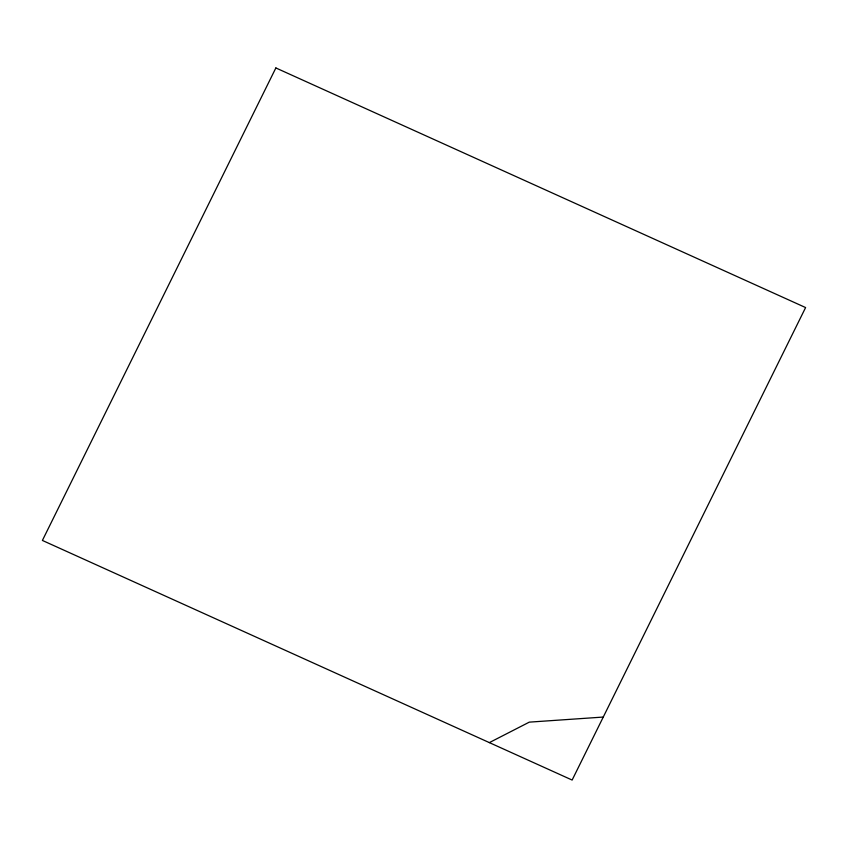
<?xml version="1.0" encoding="UTF-8"?>
<svg xmlns="http://www.w3.org/2000/svg" width="848" height="848" viewBox="0 0 848 848"><rect width="100%" height="100%" fill="white"/><g stroke="black" fill="none" stroke-linecap="round" stroke-linejoin="round"><path stroke-width="1.27" d="M489.36 742.615L529.29 722.136L603.267 717.058M275.865 67.946L42.4 540.441L572.135 780.054L805.6 307.559L275.865 67.946"/></g></svg>
